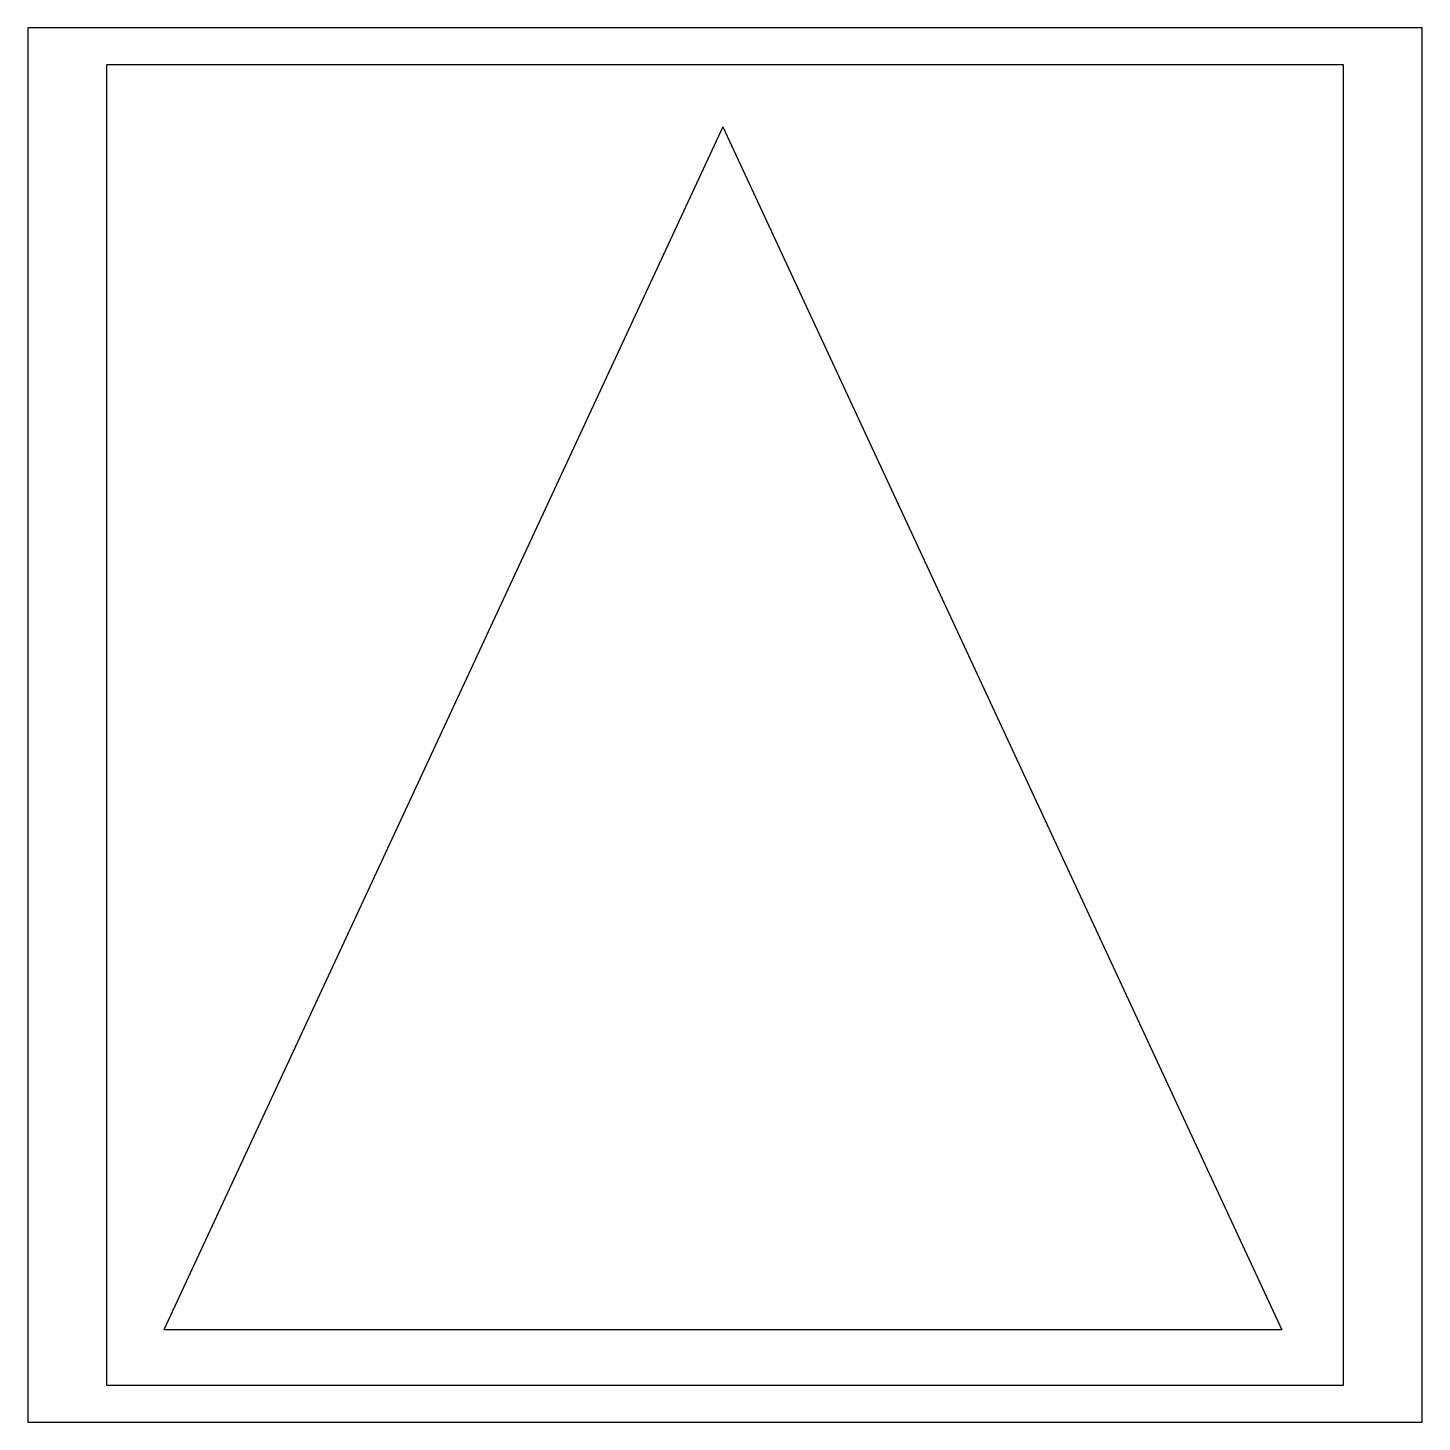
# Model space of a CAD drawing. Header units: millimetres. Extents: x 0 to 1000, y 0 to 1000.
import ezdxf

# ---------------------------------------------------------------- set-up
doc = ezdxf.new("R2010")
doc.units = ezdxf.units.MM
doc.layers.get('0').update_dxf_attribs({"color": 2})
doc.layers.add('1', color=1, linetype='Continuous')
doc.layers.add('3', color=7, linetype='Continuous')

msp = doc.modelspace()

# ---------------------------------------------------------------- linework, layer by layer
at = {"color": 2}
msp.add_lwpolyline([(0, 0), (1000, 0), (1000, 1000), (0, 1000)], close=True, dxfattribs=at)
at = {"layer": '1', "color": 1}
for p, q in [((56.3, 973.4), (56.3, 26.6)), ((943.7, 973.4), (56.3, 973.4)), ((943.7, 26.6), (943.7, 973.4)), ((56.3, 26.6), (943.7, 26.6))]:
    msp.add_line(p, q, dxfattribs=at)
at = {"layer": '3'}
for p, q in [((498.4, 929), (97.4, 66.3)), ((498.4, 929), (899.5, 66.3)), ((899.5, 66.3), (97.4, 66.3))]:
    msp.add_line(p, q, dxfattribs=at)

doc.saveas('drawing.dxf')
